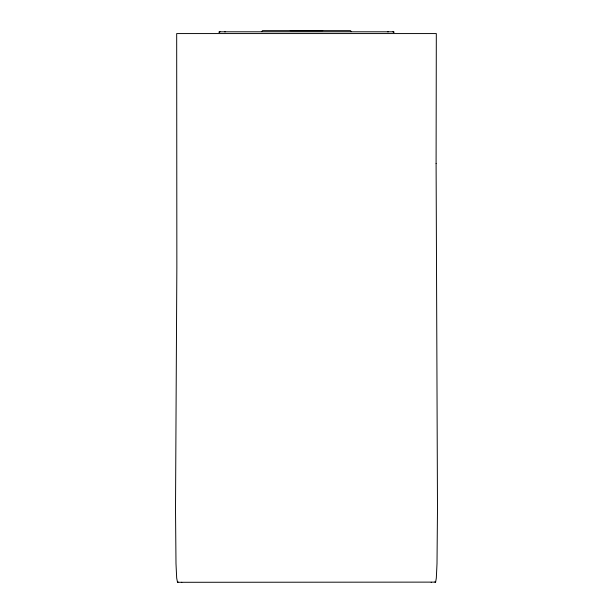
<?xml version="1.0" encoding="UTF-8"?>
<svg xmlns="http://www.w3.org/2000/svg" width="613" height="613" viewBox="0 0 613 613"><rect width="100%" height="100%" fill="white"/><g stroke="black" fill="none" stroke-linecap="round" stroke-linejoin="round"><path stroke-width="0.92" d="M261.835 31.669L262.425 30.65L350.582 30.65L351.165 31.669M393.37 32.198L393.722 31.799L394.128 32.336M218.872 32.336L219.27 31.799L219.63 32.198M178.046 581.837L177.747 582.304M322.729 30.65L290.271 30.65M392.925 31.799L393.73 31.799M387.608 31.799L388.336 31.792M181.402 582.35L181.808 582.35M219.27 31.799L220.075 31.799M220.044 31.792L392.956 31.792M224.664 31.792L225.392 31.799M431.192 582.35L431.598 582.35M435.276 582.35L434.954 581.837M436.096 163.548L437.49 509.173L437.008 563.585L436.318 578.097L435.621 582.12L177.517 582.296L176.682 578.097L175.992 563.585L175.51 509.173L176.851 267.092L176.682 33.569L436.318 33.569L436.096 163.548"/></g></svg>
